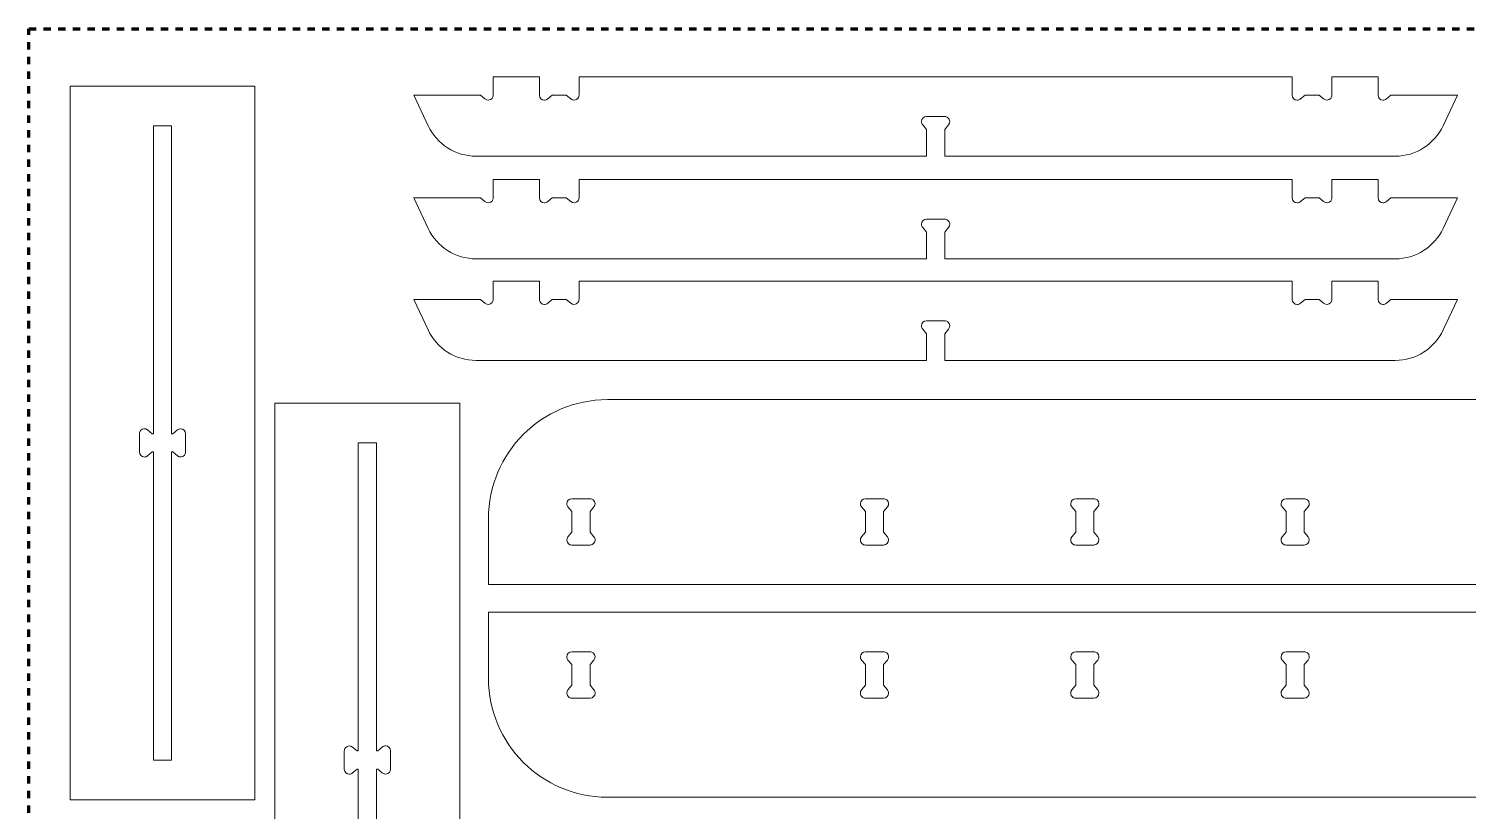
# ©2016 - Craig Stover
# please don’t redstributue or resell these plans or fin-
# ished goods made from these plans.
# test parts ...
# Model space of a CAD drawing. Header units: inches. Extents: x 0 to 96, y -60 to 51.
# Drawn here: x 0 to 54.5, y -29.6 to 0 of the extents above; entities that cross this region are included whole.
import ezdxf

# ---------------------------------------------------------------- set-up
doc = ezdxf.new("R2010")
doc.units = ezdxf.units.IN
doc.header["$MEASUREMENT"] = 0
doc.linetypes.add('AI-Linetype-1', pattern=[0.555556, 0.277778, -0.277778])
doc.layers.add('formatting', color=7, linetype='Continuous')
doc.layers.add('twin-69', color=7, linetype='Continuous')

# ---------------------------------------------------------------- blocks, each defined once
blk = doc.blocks.new('block 3')
at = {"layer": 'twin-69', "color": 7, "lineweight": 15, "true_color": 0xffffff}
blk.add_open_spline([(49.33, -2.509), (49.33, -2.509), (49.33, -1.819), (49.33, -1.819), (49.33, -1.819), (51.08, -1.819), (51.08, -1.819), (51.08, -1.819), (51.08, -2.509), (51.08, -2.509), (51.08, -2.614), (51.165, -2.699), (51.27, -2.699), (51.315, -2.699), (51.358, -2.684), (51.392, -2.655), (51.392, -2.655), (51.566, -2.509), (51.566, -2.509), (51.566, -2.509), (54.08, -2.509), (54.08, -2.509), (54.08, -2.509), (53.542, -3.665), (53.542, -3.665), (53.213, -4.369), (52.506, -4.819), (51.729, -4.819), (51.729, -4.819), (34.675, -4.819), (34.675, -4.819), (34.675, -4.819), (34.675, -3.805), (34.675, -3.805), (34.675, -3.805), (34.821, -3.632), (34.821, -3.632), (34.888, -3.551), (34.878, -3.431), (34.797, -3.364), (34.763, -3.335), (34.72, -3.319), (34.675, -3.319), (34.675, -3.319), (33.985, -3.319), (33.985, -3.319), (33.88, -3.319), (33.795, -3.405), (33.795, -3.509), (33.795, -3.554), (33.811, -3.597), (33.84, -3.632), (33.84, -3.632), (33.985, -3.805), (33.985, -3.805), (33.985, -3.805), (33.985, -4.819), (33.985, -4.819), (33.985, -4.819), (16.932, -4.819), (16.932, -4.819), (16.154, -4.819), (15.448, -4.369), (15.119, -3.665), (15.119, -3.665), (14.58, -2.509), (14.58, -2.509), (14.58, -2.509), (17.095, -2.509), (17.095, -2.509), (17.095, -2.509), (17.268, -2.655), (17.268, -2.655), (17.349, -2.722), (17.468, -2.712), (17.536, -2.632), (17.565, -2.597), (17.58, -2.554), (17.58, -2.509), (17.58, -2.509), (17.58, -1.819), (17.58, -1.819), (17.58, -1.819), (19.33, -1.819), (19.33, -1.819), (19.33, -1.819), (19.33, -2.509), (19.33, -2.509), (19.33, -2.614), (19.415, -2.699), (19.52, -2.699), (19.565, -2.699), (19.608, -2.684), (19.643, -2.655), (19.643, -2.655), (19.816, -2.509), (19.816, -2.509), (19.816, -2.509), (20.345, -2.509), (20.345, -2.509), (20.345, -2.509), (20.518, -2.655), (20.518, -2.655), (20.599, -2.722), (20.718, -2.712), (20.786, -2.632), (20.815, -2.597), (20.83, -2.554), (20.83, -2.509), (20.83, -2.509), (20.83, -1.819), (20.83, -1.819), (20.83, -1.819), (47.83, -1.819), (47.83, -1.819), (47.83, -1.819), (47.83, -2.509), (47.83, -2.509), (47.83, -2.614), (47.915, -2.699), (48.02, -2.699), (48.065, -2.699), (48.108, -2.684), (48.142, -2.655), (48.142, -2.655), (48.316, -2.509), (48.316, -2.509), (48.316, -2.509), (48.845, -2.509), (48.845, -2.509), (48.845, -2.509), (49.018, -2.655), (49.018, -2.655), (49.099, -2.722), (49.218, -2.712), (49.286, -2.632), (49.315, -2.597), (49.33, -2.554), (49.33, -2.509)], degree=3, knots=[0, 0, 0, 0, 1, 1, 1, 2, 2, 2, 3, 3, 3, 4, 4, 4, 5, 5, 5, 6, 6, 6, 7, 7, 7, 8, 8, 8, 9, 9, 9, 10, 10, 10, 11, 11, 11, 12, 12, 12, 13, 13, 13, 14, 14, 14, 15, 15, 15, 16, 16, 16, 17, 17, 17, 18, 18, 18, 19, 19, 19, 20, 20, 20, 21, 21, 21, 22, 22, 22, 23, 23, 23, 24, 24, 24, 25, 25, 25, 26, 26, 26, 27, 27, 27, 28, 28, 28, 29, 29, 29, 30, 30, 30, 31, 31, 31, 32, 32, 32, 33, 33, 33, 34, 34, 34, 35, 35, 35, 36, 36, 36, 37, 37, 37, 38, 38, 38, 39, 39, 39, 40, 40, 40, 41, 41, 41, 42, 42, 42, 43, 43, 43, 44, 44, 44, 45, 45, 45, 46, 46, 46, 46], dxfattribs=at)
blk = doc.blocks.new('block 4')
at = {"layer": 'twin-69', "color": 7, "lineweight": 15, "true_color": 0xffffff}
blk.add_open_spline([(49.33, -6.394), (49.33, -6.394), (49.33, -5.704), (49.33, -5.704), (49.33, -5.704), (51.08, -5.704), (51.08, -5.704), (51.08, -5.704), (51.08, -6.394), (51.08, -6.394), (51.08, -6.499), (51.165, -6.584), (51.27, -6.584), (51.315, -6.584), (51.358, -6.569), (51.392, -6.54), (51.392, -6.54), (51.566, -6.394), (51.566, -6.394), (51.566, -6.394), (54.08, -6.394), (54.08, -6.394), (54.08, -6.394), (53.542, -7.55), (53.542, -7.55), (53.213, -8.254), (52.506, -8.704), (51.729, -8.704), (51.729, -8.704), (34.675, -8.704), (34.675, -8.704), (34.675, -8.704), (34.675, -7.69), (34.675, -7.69), (34.675, -7.69), (34.821, -7.516), (34.821, -7.516), (34.888, -7.436), (34.878, -7.316), (34.797, -7.249), (34.763, -7.22), (34.72, -7.204), (34.675, -7.204), (34.675, -7.204), (33.985, -7.204), (33.985, -7.204), (33.88, -7.204), (33.795, -7.289), (33.795, -7.394), (33.795, -7.439), (33.811, -7.482), (33.84, -7.516), (33.84, -7.516), (33.985, -7.69), (33.985, -7.69), (33.985, -7.69), (33.985, -8.704), (33.985, -8.704), (33.985, -8.704), (16.932, -8.704), (16.932, -8.704), (16.154, -8.704), (15.448, -8.254), (15.119, -7.55), (15.119, -7.55), (14.58, -6.394), (14.58, -6.394), (14.58, -6.394), (17.095, -6.394), (17.095, -6.394), (17.095, -6.394), (17.268, -6.54), (17.268, -6.54), (17.349, -6.607), (17.468, -6.597), (17.536, -6.516), (17.565, -6.482), (17.58, -6.439), (17.58, -6.394), (17.58, -6.394), (17.58, -5.704), (17.58, -5.704), (17.58, -5.704), (19.33, -5.704), (19.33, -5.704), (19.33, -5.704), (19.33, -6.394), (19.33, -6.394), (19.33, -6.499), (19.415, -6.584), (19.52, -6.584), (19.565, -6.584), (19.608, -6.569), (19.643, -6.54), (19.643, -6.54), (19.816, -6.394), (19.816, -6.394), (19.816, -6.394), (20.345, -6.394), (20.345, -6.394), (20.345, -6.394), (20.518, -6.54), (20.518, -6.54), (20.599, -6.607), (20.718, -6.597), (20.786, -6.516), (20.815, -6.482), (20.83, -6.439), (20.83, -6.394), (20.83, -6.394), (20.83, -5.704), (20.83, -5.704), (20.83, -5.704), (47.83, -5.704), (47.83, -5.704), (47.83, -5.704), (47.83, -6.394), (47.83, -6.394), (47.83, -6.499), (47.915, -6.584), (48.02, -6.584), (48.065, -6.584), (48.108, -6.569), (48.142, -6.54), (48.142, -6.54), (48.316, -6.394), (48.316, -6.394), (48.316, -6.394), (48.845, -6.394), (48.845, -6.394), (48.845, -6.394), (49.018, -6.54), (49.018, -6.54), (49.099, -6.607), (49.218, -6.597), (49.286, -6.516), (49.315, -6.482), (49.33, -6.439), (49.33, -6.394)], degree=3, knots=[0, 0, 0, 0, 1, 1, 1, 2, 2, 2, 3, 3, 3, 4, 4, 4, 5, 5, 5, 6, 6, 6, 7, 7, 7, 8, 8, 8, 9, 9, 9, 10, 10, 10, 11, 11, 11, 12, 12, 12, 13, 13, 13, 14, 14, 14, 15, 15, 15, 16, 16, 16, 17, 17, 17, 18, 18, 18, 19, 19, 19, 20, 20, 20, 21, 21, 21, 22, 22, 22, 23, 23, 23, 24, 24, 24, 25, 25, 25, 26, 26, 26, 27, 27, 27, 28, 28, 28, 29, 29, 29, 30, 30, 30, 31, 31, 31, 32, 32, 32, 33, 33, 33, 34, 34, 34, 35, 35, 35, 36, 36, 36, 37, 37, 37, 38, 38, 38, 39, 39, 39, 40, 40, 40, 41, 41, 41, 42, 42, 42, 43, 43, 43, 44, 44, 44, 45, 45, 45, 46, 46, 46, 46], dxfattribs=at)
blk = doc.blocks.new('block 5')
at = {"layer": 'twin-69', "color": 7, "lineweight": 15, "true_color": 0xffffff}
blk.add_open_spline([(49.33, -10.239), (49.33, -10.239), (49.33, -9.549), (49.33, -9.549), (49.33, -9.549), (51.08, -9.549), (51.08, -9.549), (51.08, -9.549), (51.08, -10.239), (51.08, -10.239), (51.08, -10.344), (51.165, -10.429), (51.27, -10.429), (51.315, -10.429), (51.358, -10.413), (51.392, -10.385), (51.392, -10.385), (51.566, -10.239), (51.566, -10.239), (51.566, -10.239), (54.08, -10.239), (54.08, -10.239), (54.08, -10.239), (53.542, -11.394), (53.542, -11.394), (53.213, -12.099), (52.506, -12.549), (51.729, -12.549), (51.729, -12.549), (34.675, -12.549), (34.675, -12.549), (34.675, -12.549), (34.675, -11.535), (34.675, -11.535), (34.675, -11.535), (34.821, -11.361), (34.821, -11.361), (34.888, -11.281), (34.878, -11.161), (34.797, -11.093), (34.763, -11.065), (34.72, -11.049), (34.675, -11.049), (34.675, -11.049), (33.985, -11.049), (33.985, -11.049), (33.88, -11.049), (33.795, -11.134), (33.795, -11.239), (33.795, -11.284), (33.811, -11.327), (33.84, -11.361), (33.84, -11.361), (33.985, -11.535), (33.985, -11.535), (33.985, -11.535), (33.985, -12.549), (33.985, -12.549), (33.985, -12.549), (16.932, -12.549), (16.932, -12.549), (16.154, -12.549), (15.448, -12.099), (15.119, -11.394), (15.119, -11.394), (14.58, -10.239), (14.58, -10.239), (14.58, -10.239), (17.095, -10.239), (17.095, -10.239), (17.095, -10.239), (17.268, -10.385), (17.268, -10.385), (17.349, -10.452), (17.468, -10.441), (17.536, -10.361), (17.565, -10.327), (17.58, -10.284), (17.58, -10.239), (17.58, -10.239), (17.58, -9.549), (17.58, -9.549), (17.58, -9.549), (19.33, -9.549), (19.33, -9.549), (19.33, -9.549), (19.33, -10.239), (19.33, -10.239), (19.33, -10.344), (19.415, -10.429), (19.52, -10.429), (19.565, -10.429), (19.608, -10.413), (19.643, -10.385), (19.643, -10.385), (19.816, -10.239), (19.816, -10.239), (19.816, -10.239), (20.345, -10.239), (20.345, -10.239), (20.345, -10.239), (20.518, -10.385), (20.518, -10.385), (20.599, -10.452), (20.718, -10.441), (20.786, -10.361), (20.815, -10.327), (20.83, -10.284), (20.83, -10.239), (20.83, -10.239), (20.83, -9.549), (20.83, -9.549), (20.83, -9.549), (47.83, -9.549), (47.83, -9.549), (47.83, -9.549), (47.83, -10.239), (47.83, -10.239), (47.83, -10.344), (47.915, -10.429), (48.02, -10.429), (48.065, -10.429), (48.108, -10.413), (48.142, -10.385), (48.142, -10.385), (48.316, -10.239), (48.316, -10.239), (48.316, -10.239), (48.845, -10.239), (48.845, -10.239), (48.845, -10.239), (49.018, -10.385), (49.018, -10.385), (49.099, -10.452), (49.218, -10.441), (49.286, -10.361), (49.315, -10.327), (49.33, -10.284), (49.33, -10.239)], degree=3, knots=[0, 0, 0, 0, 1, 1, 1, 2, 2, 2, 3, 3, 3, 4, 4, 4, 5, 5, 5, 6, 6, 6, 7, 7, 7, 8, 8, 8, 9, 9, 9, 10, 10, 10, 11, 11, 11, 12, 12, 12, 13, 13, 13, 14, 14, 14, 15, 15, 15, 16, 16, 16, 17, 17, 17, 18, 18, 18, 19, 19, 19, 20, 20, 20, 21, 21, 21, 22, 22, 22, 23, 23, 23, 24, 24, 24, 25, 25, 25, 26, 26, 26, 27, 27, 27, 28, 28, 28, 29, 29, 29, 30, 30, 30, 31, 31, 31, 32, 32, 32, 33, 33, 33, 34, 34, 34, 35, 35, 35, 36, 36, 36, 37, 37, 37, 38, 38, 38, 39, 39, 39, 40, 40, 40, 41, 41, 41, 42, 42, 42, 43, 43, 43, 44, 44, 44, 45, 45, 45, 46, 46, 46, 46], dxfattribs=at)
blk = doc.blocks.new('block 15')
at = {"layer": 'twin-69', "color": 7, "lineweight": 15, "true_color": 0xffffff}
blk.add_open_spline([(20.412, -23.885), (20.412, -23.885), (20.558, -24.058), (20.558, -24.058), (20.558, -24.058), (20.558, -24.837), (20.558, -24.837), (20.558, -24.837), (20.412, -25.011), (20.412, -25.011), (20.345, -25.091), (20.355, -25.211), (20.436, -25.278), (20.47, -25.307), (20.513, -25.323), (20.558, -25.323), (20.558, -25.323), (21.248, -25.323), (21.248, -25.323), (21.353, -25.323), (21.438, -25.238), (21.438, -25.133), (21.438, -25.088), (21.422, -25.045), (21.393, -25.011), (21.393, -25.011), (21.248, -24.837), (21.248, -24.837), (21.248, -24.837), (21.248, -24.058), (21.248, -24.058), (21.248, -24.058), (21.393, -23.885), (21.393, -23.885), (21.461, -23.804), (21.45, -23.685), (21.37, -23.617), (21.336, -23.588), (21.292, -23.573), (21.248, -23.573), (21.248, -23.573), (20.558, -23.573), (20.558, -23.573), (20.453, -23.573), (20.368, -23.658), (20.368, -23.763), (20.368, -23.807), (20.384, -23.851), (20.412, -23.885)], degree=3, knots=[0, 0, 0, 0, 1, 1, 1, 2, 2, 2, 3, 3, 3, 4, 4, 4, 5, 5, 5, 6, 6, 6, 7, 7, 7, 8, 8, 8, 9, 9, 9, 10, 10, 10, 11, 11, 11, 12, 12, 12, 13, 13, 13, 14, 14, 14, 15, 15, 15, 16, 16, 16, 16], dxfattribs=at)
blk = doc.blocks.new('block 16')
at = {"layer": 'twin-69', "color": 7, "lineweight": 15, "true_color": 0xffffff}
blk.add_open_spline([(31.525, -23.885), (31.525, -23.885), (31.67, -24.058), (31.67, -24.058), (31.67, -24.058), (31.67, -24.837), (31.67, -24.837), (31.67, -24.837), (31.525, -25.011), (31.525, -25.011), (31.457, -25.091), (31.468, -25.211), (31.548, -25.278), (31.582, -25.307), (31.626, -25.323), (31.67, -25.323), (31.67, -25.323), (32.36, -25.323), (32.36, -25.323), (32.465, -25.323), (32.55, -25.238), (32.55, -25.133), (32.55, -25.088), (32.535, -25.045), (32.506, -25.011), (32.506, -25.011), (32.36, -24.837), (32.36, -24.837), (32.36, -24.837), (32.36, -24.058), (32.36, -24.058), (32.36, -24.058), (32.506, -23.885), (32.506, -23.885), (32.573, -23.804), (32.563, -23.685), (32.482, -23.617), (32.448, -23.588), (32.405, -23.573), (32.36, -23.573), (32.36, -23.573), (31.67, -23.573), (31.67, -23.573), (31.565, -23.573), (31.48, -23.658), (31.48, -23.763), (31.48, -23.807), (31.496, -23.851), (31.525, -23.885)], degree=3, knots=[0, 0, 0, 0, 1, 1, 1, 2, 2, 2, 3, 3, 3, 4, 4, 4, 5, 5, 5, 6, 6, 6, 7, 7, 7, 8, 8, 8, 9, 9, 9, 10, 10, 10, 11, 11, 11, 12, 12, 12, 13, 13, 13, 14, 14, 14, 15, 15, 15, 16, 16, 16, 16], dxfattribs=at)
blk = doc.blocks.new('block 17')
at = {"layer": 'twin-69', "color": 7, "lineweight": 15, "true_color": 0xffffff}
blk.add_open_spline([(39.487, -23.885), (39.487, -23.885), (39.633, -24.058), (39.633, -24.058), (39.633, -24.058), (39.633, -24.837), (39.633, -24.837), (39.633, -24.837), (39.487, -25.011), (39.487, -25.011), (39.42, -25.091), (39.43, -25.211), (39.511, -25.278), (39.545, -25.307), (39.588, -25.323), (39.633, -25.323), (39.633, -25.323), (40.323, -25.323), (40.323, -25.323), (40.428, -25.323), (40.513, -25.238), (40.513, -25.133), (40.513, -25.088), (40.497, -25.045), (40.468, -25.011), (40.468, -25.011), (40.323, -24.837), (40.323, -24.837), (40.323, -24.837), (40.323, -24.058), (40.323, -24.058), (40.323, -24.058), (40.468, -23.885), (40.468, -23.885), (40.536, -23.804), (40.525, -23.685), (40.445, -23.617), (40.411, -23.588), (40.367, -23.573), (40.323, -23.573), (40.323, -23.573), (39.633, -23.573), (39.633, -23.573), (39.528, -23.573), (39.443, -23.658), (39.443, -23.763), (39.443, -23.807), (39.459, -23.851), (39.487, -23.885)], degree=3, knots=[0, 0, 0, 0, 1, 1, 1, 2, 2, 2, 3, 3, 3, 4, 4, 4, 5, 5, 5, 6, 6, 6, 7, 7, 7, 8, 8, 8, 9, 9, 9, 10, 10, 10, 11, 11, 11, 12, 12, 12, 13, 13, 13, 14, 14, 14, 15, 15, 15, 16, 16, 16, 16], dxfattribs=at)
blk = doc.blocks.new('block 18')
at = {"layer": 'twin-69', "color": 7, "lineweight": 15, "true_color": 0xffffff}
blk.add_open_spline([(47.45, -23.885), (47.45, -23.885), (47.595, -24.058), (47.595, -24.058), (47.595, -24.058), (47.595, -24.837), (47.595, -24.837), (47.595, -24.837), (47.45, -25.011), (47.45, -25.011), (47.382, -25.091), (47.393, -25.211), (47.473, -25.278), (47.507, -25.307), (47.551, -25.323), (47.595, -25.323), (47.595, -25.323), (48.285, -25.323), (48.285, -25.323), (48.39, -25.323), (48.475, -25.238), (48.475, -25.133), (48.475, -25.088), (48.46, -25.045), (48.431, -25.011), (48.431, -25.011), (48.285, -24.837), (48.285, -24.837), (48.285, -24.837), (48.285, -24.058), (48.285, -24.058), (48.285, -24.058), (48.431, -23.885), (48.431, -23.885), (48.498, -23.804), (48.488, -23.685), (48.407, -23.617), (48.373, -23.588), (48.33, -23.573), (48.285, -23.573), (48.285, -23.573), (47.595, -23.573), (47.595, -23.573), (47.49, -23.573), (47.405, -23.658), (47.405, -23.763), (47.405, -23.807), (47.421, -23.851), (47.45, -23.885)], degree=3, knots=[0, 0, 0, 0, 1, 1, 1, 2, 2, 2, 3, 3, 3, 4, 4, 4, 5, 5, 5, 6, 6, 6, 7, 7, 7, 8, 8, 8, 9, 9, 9, 10, 10, 10, 11, 11, 11, 12, 12, 12, 13, 13, 13, 14, 14, 14, 15, 15, 15, 16, 16, 16, 16], dxfattribs=at)
blk = doc.blocks.new('block 19')
at = {"layer": 'twin-69', "color": 7, "lineweight": 15, "true_color": 0xffffff}
blk.add_open_spline([(17.403, -22.073), (17.403, -22.073), (94.403, -22.073), (94.403, -22.073), (94.403, -22.073), (94.403, -24.573), (94.403, -24.573), (94.403, -27.058), (92.388, -29.073), (89.903, -29.073), (89.903, -29.073), (21.903, -29.073), (21.903, -29.073), (19.417, -29.073), (17.403, -27.058), (17.403, -24.573), (17.403, -24.573), (17.403, -22.073), (17.403, -22.073)], degree=3, knots=[0, 0, 0, 0, 1, 1, 1, 2, 2, 2, 3, 3, 3, 4, 4, 4, 5, 5, 5, 6, 6, 6, 6], dxfattribs=at)
blk = doc.blocks.new('block 13')
at = {"layer": 'twin-69'}
for name in ['block 19', 'block 15', 'block 16', 'block 17', 'block 18']:
    blk.add_blockref(name, (0, 0), dxfattribs=at)
blk = doc.blocks.new('block 30')
at = {"layer": 'twin-69', "color": 7, "lineweight": 15, "true_color": 0xffffff}
blk.add_open_spline([(94.403, -21.031), (94.403, -21.031), (17.403, -21.031), (17.403, -21.031), (17.403, -21.031), (17.403, -18.531), (17.403, -18.531), (17.403, -16.046), (19.417, -14.031), (21.903, -14.031), (21.903, -14.031), (89.903, -14.031), (89.903, -14.031), (92.388, -14.031), (94.403, -16.046), (94.403, -18.531), (94.403, -18.531), (94.403, -21.031), (94.403, -21.031)], degree=3, knots=[0, 0, 0, 0, 1, 1, 1, 2, 2, 2, 3, 3, 3, 4, 4, 4, 5, 5, 5, 6, 6, 6, 6], dxfattribs=at)
blk = doc.blocks.new('block 31')
at = {"layer": 'twin-69', "color": 7, "lineweight": 15, "true_color": 0xffffff}
blk.add_open_spline([(21.248, -18.267), (21.248, -18.267), (21.393, -18.093), (21.393, -18.093), (21.461, -18.013), (21.45, -17.893), (21.37, -17.825), (21.336, -17.797), (21.292, -17.781), (21.248, -17.781), (21.248, -17.781), (20.558, -17.781), (20.558, -17.781), (20.453, -17.781), (20.368, -17.866), (20.368, -17.971), (20.368, -18.016), (20.384, -18.059), (20.412, -18.093), (20.412, -18.093), (20.558, -18.267), (20.558, -18.267), (20.558, -18.267), (20.558, -19.045), (20.558, -19.045), (20.558, -19.045), (20.412, -19.219), (20.412, -19.219), (20.345, -19.299), (20.355, -19.419), (20.436, -19.487), (20.47, -19.515), (20.513, -19.531), (20.558, -19.531), (20.558, -19.531), (21.248, -19.531), (21.248, -19.531), (21.353, -19.531), (21.438, -19.446), (21.438, -19.341), (21.438, -19.296), (21.422, -19.253), (21.393, -19.219), (21.393, -19.219), (21.248, -19.045), (21.248, -19.045), (21.248, -19.045), (21.248, -18.267), (21.248, -18.267)], degree=3, knots=[0, 0, 0, 0, 1, 1, 1, 2, 2, 2, 3, 3, 3, 4, 4, 4, 5, 5, 5, 6, 6, 6, 7, 7, 7, 8, 8, 8, 9, 9, 9, 10, 10, 10, 11, 11, 11, 12, 12, 12, 13, 13, 13, 14, 14, 14, 15, 15, 15, 16, 16, 16, 16], dxfattribs=at)
blk = doc.blocks.new('block 32')
at = {"layer": 'twin-69', "color": 7, "lineweight": 15, "true_color": 0xffffff}
blk.add_open_spline([(32.36, -18.267), (32.36, -18.267), (32.506, -18.093), (32.506, -18.093), (32.573, -18.013), (32.563, -17.893), (32.482, -17.825), (32.448, -17.797), (32.405, -17.781), (32.36, -17.781), (32.36, -17.781), (31.67, -17.781), (31.67, -17.781), (31.565, -17.781), (31.48, -17.866), (31.48, -17.971), (31.48, -18.016), (31.496, -18.059), (31.525, -18.093), (31.525, -18.093), (31.67, -18.267), (31.67, -18.267), (31.67, -18.267), (31.67, -19.045), (31.67, -19.045), (31.67, -19.045), (31.525, -19.219), (31.525, -19.219), (31.457, -19.299), (31.468, -19.419), (31.548, -19.487), (31.582, -19.515), (31.626, -19.531), (31.67, -19.531), (31.67, -19.531), (32.36, -19.531), (32.36, -19.531), (32.465, -19.531), (32.55, -19.446), (32.55, -19.341), (32.55, -19.296), (32.535, -19.253), (32.506, -19.219), (32.506, -19.219), (32.36, -19.045), (32.36, -19.045), (32.36, -19.045), (32.36, -18.267), (32.36, -18.267)], degree=3, knots=[0, 0, 0, 0, 1, 1, 1, 2, 2, 2, 3, 3, 3, 4, 4, 4, 5, 5, 5, 6, 6, 6, 7, 7, 7, 8, 8, 8, 9, 9, 9, 10, 10, 10, 11, 11, 11, 12, 12, 12, 13, 13, 13, 14, 14, 14, 15, 15, 15, 16, 16, 16, 16], dxfattribs=at)
blk = doc.blocks.new('block 33')
at = {"layer": 'twin-69', "color": 7, "lineweight": 15, "true_color": 0xffffff}
blk.add_open_spline([(40.323, -18.267), (40.323, -18.267), (40.468, -18.093), (40.468, -18.093), (40.536, -18.013), (40.525, -17.893), (40.445, -17.825), (40.411, -17.797), (40.367, -17.781), (40.323, -17.781), (40.323, -17.781), (39.633, -17.781), (39.633, -17.781), (39.528, -17.781), (39.443, -17.866), (39.443, -17.971), (39.443, -18.016), (39.459, -18.059), (39.487, -18.093), (39.487, -18.093), (39.633, -18.267), (39.633, -18.267), (39.633, -18.267), (39.633, -19.045), (39.633, -19.045), (39.633, -19.045), (39.487, -19.219), (39.487, -19.219), (39.42, -19.299), (39.43, -19.419), (39.511, -19.487), (39.545, -19.515), (39.588, -19.531), (39.633, -19.531), (39.633, -19.531), (40.323, -19.531), (40.323, -19.531), (40.428, -19.531), (40.513, -19.446), (40.513, -19.341), (40.513, -19.296), (40.497, -19.253), (40.468, -19.219), (40.468, -19.219), (40.323, -19.045), (40.323, -19.045), (40.323, -19.045), (40.323, -18.267), (40.323, -18.267)], degree=3, knots=[0, 0, 0, 0, 1, 1, 1, 2, 2, 2, 3, 3, 3, 4, 4, 4, 5, 5, 5, 6, 6, 6, 7, 7, 7, 8, 8, 8, 9, 9, 9, 10, 10, 10, 11, 11, 11, 12, 12, 12, 13, 13, 13, 14, 14, 14, 15, 15, 15, 16, 16, 16, 16], dxfattribs=at)
blk = doc.blocks.new('block 34')
at = {"layer": 'twin-69', "color": 7, "lineweight": 15, "true_color": 0xffffff}
blk.add_open_spline([(48.285, -18.267), (48.285, -18.267), (48.431, -18.093), (48.431, -18.093), (48.498, -18.013), (48.488, -17.893), (48.407, -17.825), (48.373, -17.797), (48.33, -17.781), (48.285, -17.781), (48.285, -17.781), (47.595, -17.781), (47.595, -17.781), (47.49, -17.781), (47.405, -17.866), (47.405, -17.971), (47.405, -18.016), (47.421, -18.059), (47.45, -18.093), (47.45, -18.093), (47.595, -18.267), (47.595, -18.267), (47.595, -18.267), (47.595, -19.045), (47.595, -19.045), (47.595, -19.045), (47.45, -19.219), (47.45, -19.219), (47.382, -19.299), (47.393, -19.419), (47.473, -19.487), (47.507, -19.515), (47.551, -19.531), (47.595, -19.531), (47.595, -19.531), (48.285, -19.531), (48.285, -19.531), (48.39, -19.531), (48.475, -19.446), (48.475, -19.341), (48.475, -19.296), (48.46, -19.253), (48.431, -19.219), (48.431, -19.219), (48.285, -19.045), (48.285, -19.045), (48.285, -19.045), (48.285, -18.267), (48.285, -18.267)], degree=3, knots=[0, 0, 0, 0, 1, 1, 1, 2, 2, 2, 3, 3, 3, 4, 4, 4, 5, 5, 5, 6, 6, 6, 7, 7, 7, 8, 8, 8, 9, 9, 9, 10, 10, 10, 11, 11, 11, 12, 12, 12, 13, 13, 13, 14, 14, 14, 15, 15, 15, 16, 16, 16, 16], dxfattribs=at)
blk = doc.blocks.new('block 24')
at = {"layer": 'twin-69'}
for name in ['block 30', 'block 31', 'block 32', 'block 33', 'block 34']:
    blk.add_blockref(name, (0, 0), dxfattribs=at)
blk = doc.blocks.new('block 36')
at = {"layer": 'twin-69', "color": 7, "lineweight": 15, "true_color": 0xffffff}
blk.add_lwpolyline([(9.319, -41.167), (9.319, -14.167), (16.319, -14.167), (16.319, -41.167), (9.319, -41.167)], dxfattribs=at)
blk = doc.blocks.new('block 37')
at = {"layer": 'twin-69', "color": 7, "lineweight": 15, "true_color": 0xffffff}
blk.add_open_spline([(13.382, -27.176), (13.382, -27.176), (13.209, -27.322), (13.209, -27.322), (13.209, -27.322), (13.164, -27.322), (13.164, -27.322), (13.164, -27.322), (13.164, -15.667), (13.164, -15.667), (13.164, -15.667), (12.474, -15.667), (12.474, -15.667), (12.474, -15.667), (12.474, -27.322), (12.474, -27.322), (12.474, -27.322), (12.43, -27.322), (12.43, -27.322), (12.43, -27.322), (12.257, -27.176), (12.257, -27.176), (12.176, -27.109), (12.056, -27.119), (11.989, -27.2), (11.96, -27.234), (11.944, -27.277), (11.944, -27.322), (11.944, -27.322), (11.944, -28.012), (11.944, -28.012), (11.944, -28.117), (12.03, -28.202), (12.134, -28.202), (12.179, -28.202), (12.222, -28.186), (12.257, -28.157), (12.257, -28.157), (12.43, -28.012), (12.43, -28.012), (12.43, -28.012), (12.474, -28.012), (12.474, -28.012), (12.474, -28.012), (12.474, -39.667), (12.474, -39.667), (12.474, -39.667), (13.164, -39.667), (13.164, -39.667), (13.164, -39.667), (13.164, -28.012), (13.164, -28.012), (13.164, -28.012), (13.209, -28.012), (13.209, -28.012), (13.209, -28.012), (13.382, -28.157), (13.382, -28.157), (13.463, -28.225), (13.583, -28.214), (13.65, -28.134), (13.679, -28.1), (13.694, -28.056), (13.694, -28.012), (13.694, -28.012), (13.694, -27.322), (13.694, -27.322), (13.694, -27.217), (13.609, -27.132), (13.504, -27.132), (13.46, -27.132), (13.417, -27.147), (13.382, -27.176)], degree=3, knots=[0, 0, 0, 0, 1, 1, 1, 2, 2, 2, 3, 3, 3, 4, 4, 4, 5, 5, 5, 6, 6, 6, 7, 7, 7, 8, 8, 8, 9, 9, 9, 10, 10, 10, 11, 11, 11, 12, 12, 12, 13, 13, 13, 14, 14, 14, 15, 15, 15, 16, 16, 16, 17, 17, 17, 18, 18, 18, 19, 19, 19, 20, 20, 20, 21, 21, 21, 22, 22, 22, 23, 23, 23, 24, 24, 24, 24], dxfattribs=at)
blk = doc.blocks.new('block 35')
at = {"layer": 'twin-69'}
for name in ['block 36', 'block 37']:
    blk.add_blockref(name, (0, 0), dxfattribs=at)
blk = doc.blocks.new('block 39')
at = {"layer": 'twin-69', "color": 7, "lineweight": 15, "true_color": 0xffffff}
blk.add_lwpolyline([(1.562, -29.167), (1.562, -2.167), (8.562, -2.167), (8.562, -29.167), (1.562, -29.167)], dxfattribs=at)
blk = doc.blocks.new('block 40')
at = {"layer": 'twin-69', "color": 7, "lineweight": 15, "true_color": 0xffffff}
blk.add_open_spline([(5.625, -15.176), (5.625, -15.176), (5.452, -15.322), (5.452, -15.322), (5.452, -15.322), (5.407, -15.322), (5.407, -15.322), (5.407, -15.322), (5.407, -3.667), (5.407, -3.667), (5.407, -3.667), (4.717, -3.667), (4.717, -3.667), (4.717, -3.667), (4.717, -15.322), (4.717, -15.322), (4.717, -15.322), (4.673, -15.322), (4.673, -15.322), (4.673, -15.322), (4.499, -15.176), (4.499, -15.176), (4.419, -15.109), (4.299, -15.119), (4.232, -15.2), (4.203, -15.234), (4.187, -15.277), (4.187, -15.322), (4.187, -15.322), (4.187, -16.012), (4.187, -16.012), (4.187, -16.117), (4.272, -16.202), (4.377, -16.202), (4.422, -16.202), (4.465, -16.186), (4.499, -16.157), (4.499, -16.157), (4.673, -16.012), (4.673, -16.012), (4.673, -16.012), (4.717, -16.012), (4.717, -16.012), (4.717, -16.012), (4.717, -27.667), (4.717, -27.667), (4.717, -27.667), (5.407, -27.667), (5.407, -27.667), (5.407, -27.667), (5.407, -16.012), (5.407, -16.012), (5.407, -16.012), (5.452, -16.012), (5.452, -16.012), (5.452, -16.012), (5.625, -16.157), (5.625, -16.157), (5.705, -16.225), (5.825, -16.214), (5.893, -16.134), (5.921, -16.1), (5.937, -16.056), (5.937, -16.012), (5.937, -16.012), (5.937, -15.322), (5.937, -15.322), (5.937, -15.217), (5.852, -15.132), (5.747, -15.132), (5.703, -15.132), (5.659, -15.147), (5.625, -15.176)], degree=3, knots=[0, 0, 0, 0, 1, 1, 1, 2, 2, 2, 3, 3, 3, 4, 4, 4, 5, 5, 5, 6, 6, 6, 7, 7, 7, 8, 8, 8, 9, 9, 9, 10, 10, 10, 11, 11, 11, 12, 12, 12, 13, 13, 13, 14, 14, 14, 15, 15, 15, 16, 16, 16, 17, 17, 17, 18, 18, 18, 19, 19, 19, 20, 20, 20, 21, 21, 21, 22, 22, 22, 23, 23, 23, 24, 24, 24, 24], dxfattribs=at)
blk = doc.blocks.new('block 38')
at = {"layer": 'twin-69'}
for name in ['block 39', 'block 40']:
    blk.add_blockref(name, (0, 0), dxfattribs=at)

msp = doc.modelspace()

# ---------------------------------------------------------------- linework, layer by layer
at = {"layer": 'formatting', "color": 7, "linetype": 'AI-Linetype-1', "lineweight": 158, "true_color": 0xffffff}
msp.add_lwpolyline([(96, -48), (0, -48), (0, 0), (96, 0), (96, -48)], dxfattribs=at)

# ---------------------------------------------------------------- block references
at = {"layer": 'twin-69'}
for name in ['block 38', 'block 3', 'block 4', 'block 5', 'block 35', 'block 24', 'block 13']:
    msp.add_blockref(name, (0, 0), dxfattribs=at)

doc.saveas('drawing.dxf')
